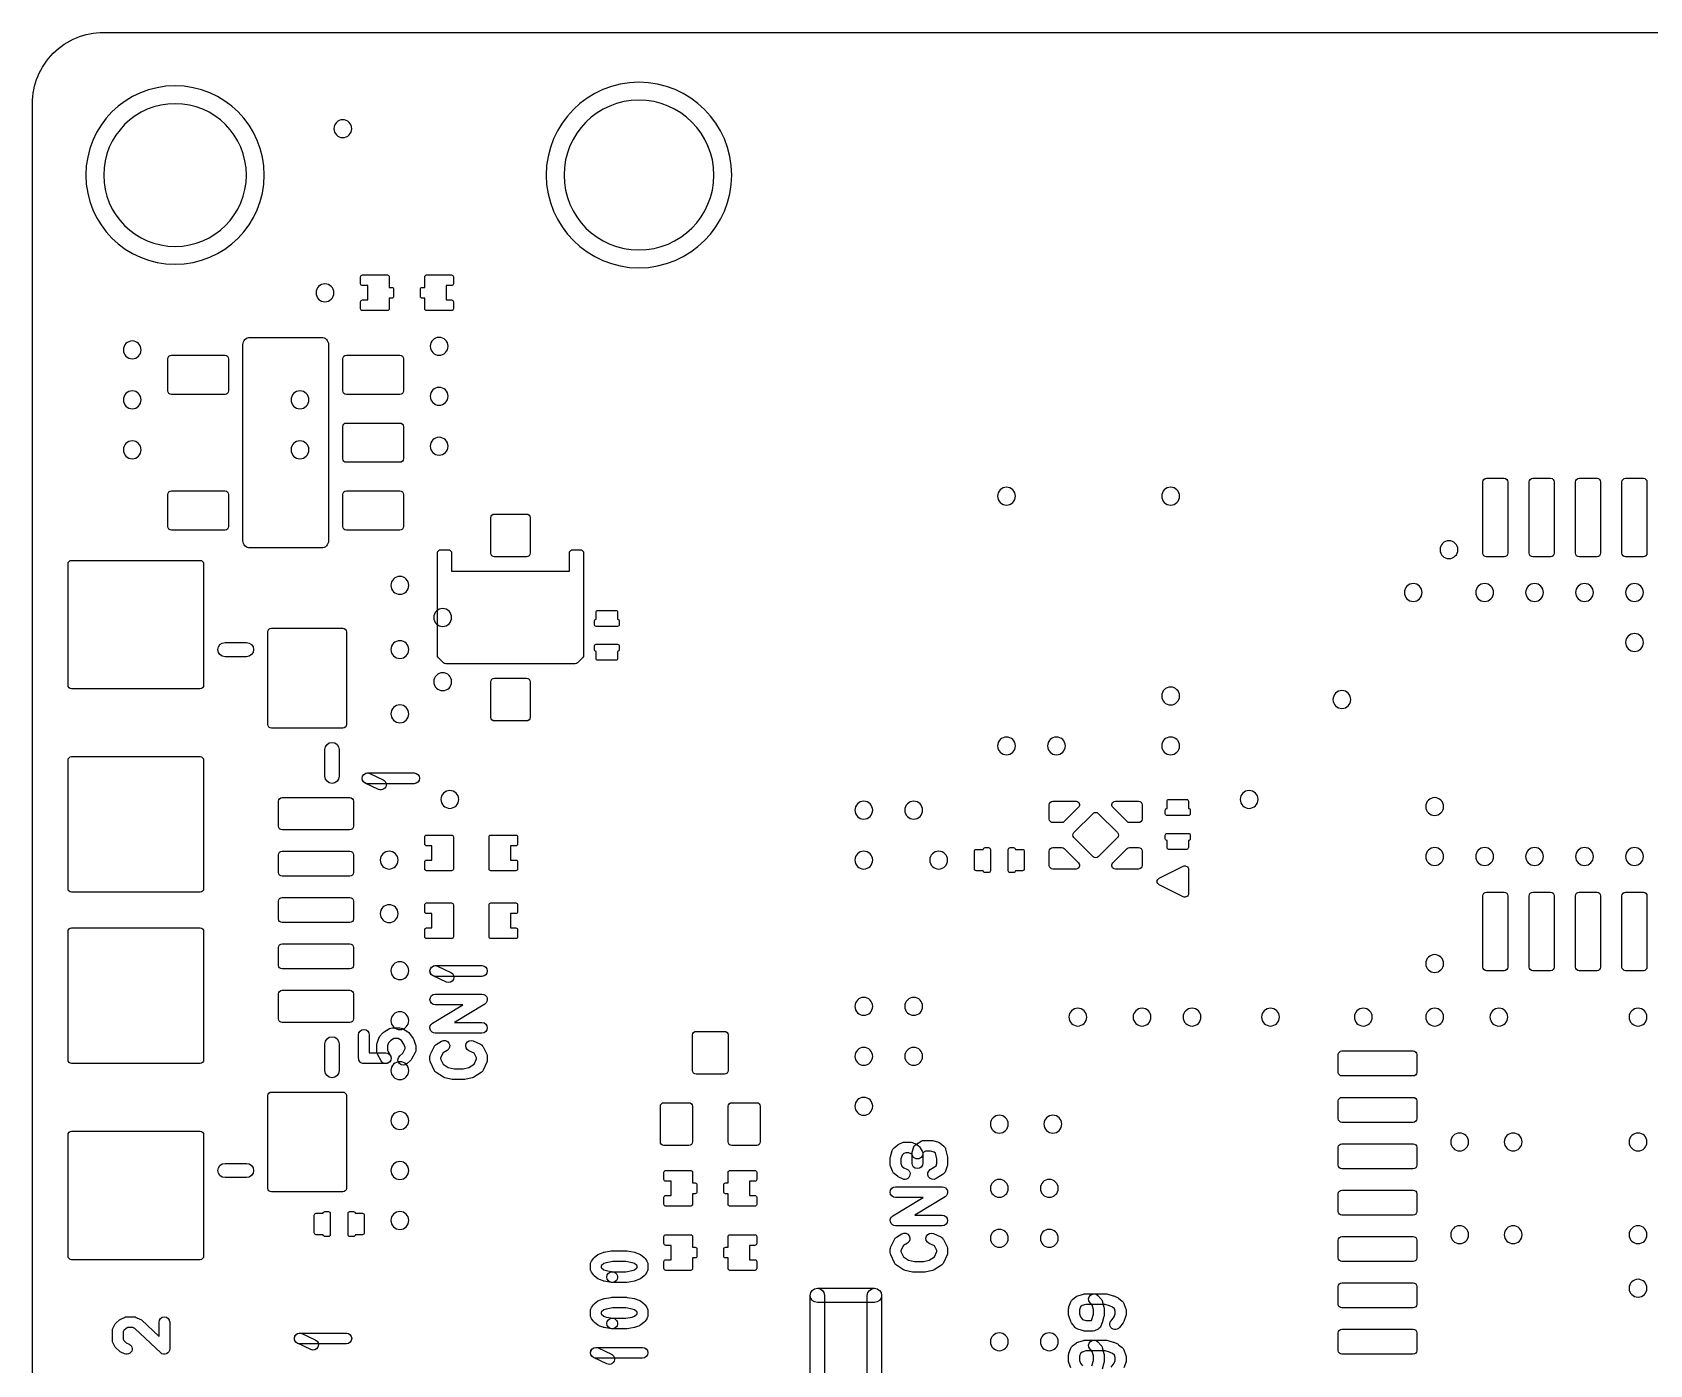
# Model space of a CAD drawing. Extents: x 0 to 45, y 0 to 50.
# Drawn here: x 0 to 22.66, y 31.33 to 50 of the extents above; entities that cross this region are included whole.
import ezdxf

# ---------------------------------------------------------------- set-up
doc = ezdxf.new("R2010")
doc.units = 0
for name, color, linetype in [('HOLE_1_6', 7, 'CONTINUOUS'), ('NC_Resist-A', 221, 'CONTINUOUS'), ('NC_Symbol-A', 140, 'CONTINUOUS'), ('OUTLINE', 7, 'CONTINUOUS')]:
    doc.layers.add(name, color=color, linetype=linetype)

msp = doc.modelspace()

# ---------------------------------------------------------------- linework, layer by layer
at = {"layer": 'HOLE_1_6'}
for points in [[(3, 48, 1), (1, 48, 1), (3, 48)], [(9.55, 48, 1), (7.45, 48, 1), (9.55, 48)], [(4.475, 48.65, 1), (4.225, 48.65, 1), (4.475, 48.65)], [(4.225, 46.35, 1), (3.975, 46.35, 1), (4.225, 46.35)], [(1.525, 45.55, 1), (1.275, 45.55, 1), (1.525, 45.55)], [(5.825, 45.6, 1), (5.575, 45.6, 1), (5.825, 45.6)], [(1.525, 44.85, 1), (1.275, 44.85, 1), (1.525, 44.85)], [(3.875, 44.85, 1), (3.625, 44.85, 1), (3.875, 44.85)], [(5.825, 44.9, 1), (5.575, 44.9, 1), (5.825, 44.9)], [(1.525, 44.15, 1), (1.275, 44.15, 1), (1.525, 44.15)], [(3.875, 44.15, 1), (3.625, 44.15, 1), (3.875, 44.15)], [(5.825, 44.2, 1), (5.575, 44.2, 1), (5.825, 44.2)], [(13.775, 43.5, 1), (13.525, 43.5, 1), (13.775, 43.5)], [(16.075, 43.5, 1), (15.825, 43.5, 1), (16.075, 43.5)], [(19.975, 42.75, 1), (19.725, 42.75, 1), (19.975, 42.75)], [(5.275, 42.25, 1), (5.025, 42.25, 1), (5.275, 42.25)], [(19.475, 42.15, 1), (19.225, 42.15, 1), (19.475, 42.15)], [(20.475, 42.15, 1), (20.225, 42.15, 1), (20.475, 42.15)], [(21.175, 42.15, 1), (20.925, 42.15, 1), (21.175, 42.15)], [(21.875, 42.15, 1), (21.625, 42.15, 1), (21.875, 42.15)], [(22.575, 42.15, 1), (22.325, 42.15, 1), (22.575, 42.15)], [(5.875, 41.8, 1), (5.625, 41.8, 1), (5.875, 41.8)], [(5.275, 41.35, 1), (5.025, 41.35, 1), (5.275, 41.35)], [(22.575, 41.45, 1), (22.325, 41.45, 1), (22.575, 41.45)], [(5.875, 40.9, 1), (5.625, 40.9, 1), (5.875, 40.9)], [(16.075, 40.7, 1), (15.825, 40.7, 1), (16.075, 40.7)], [(5.275, 40.45, 1), (5.025, 40.45, 1), (5.275, 40.45)], [(18.475, 40.65, 1), (18.225, 40.65, 1), (18.475, 40.65)], [(13.775, 40, 1), (13.525, 40, 1), (13.775, 40)], [(14.475, 40, 1), (14.225, 40, 1), (14.475, 40)], [(16.075, 40, 1), (15.825, 40, 1), (16.075, 40)], [(5.975, 39.25, 1), (5.725, 39.25, 1), (5.975, 39.25)], [(11.775, 39.1, 1), (11.525, 39.1, 1), (11.775, 39.1)], [(12.475, 39.1, 1), (12.225, 39.1, 1), (12.475, 39.1)], [(17.175, 39.25, 1), (16.925, 39.25, 1), (17.175, 39.25)], [(19.775, 39.15, 1), (19.525, 39.15, 1), (19.775, 39.15)], [(19.775, 38.45, 1), (19.525, 38.45, 1), (19.775, 38.45)], [(20.475, 38.45, 1), (20.225, 38.45, 1), (20.475, 38.45)], [(21.175, 38.45, 1), (20.925, 38.45, 1), (21.175, 38.45)], [(21.875, 38.45, 1), (21.625, 38.45, 1), (21.875, 38.45)], [(22.575, 38.45, 1), (22.325, 38.45, 1), (22.575, 38.45)], [(5.125, 38.4, 1), (4.875, 38.4, 1), (5.125, 38.4)], [(11.775, 38.4, 1), (11.525, 38.4, 1), (11.775, 38.4)], [(12.825, 38.4, 1), (12.575, 38.4, 1), (12.825, 38.4)], [(5.125, 37.65, 1), (4.875, 37.65, 1), (5.125, 37.65)], [(5.275, 36.85, 1), (5.025, 36.85, 1), (5.275, 36.85)], [(19.775, 36.95, 1), (19.525, 36.95, 1), (19.775, 36.95)], [(5.275, 36.15, 1), (5.025, 36.15, 1), (5.275, 36.15)], [(11.775, 36.35, 1), (11.525, 36.35, 1), (11.775, 36.35)], [(12.475, 36.35, 1), (12.225, 36.35, 1), (12.475, 36.35)], [(14.775, 36.2, 1), (14.525, 36.2, 1), (14.775, 36.2)], [(15.675, 36.2, 1), (15.425, 36.2, 1), (15.675, 36.2)], [(16.375, 36.2, 1), (16.125, 36.2, 1), (16.375, 36.2)], [(17.475, 36.2, 1), (17.225, 36.2, 1), (17.475, 36.2)], [(18.775, 36.2, 1), (18.525, 36.2, 1), (18.775, 36.2)], [(19.775, 36.2, 1), (19.525, 36.2, 1), (19.775, 36.2)], [(20.675, 36.2, 1), (20.425, 36.2, 1), (20.675, 36.2)], [(22.625, 36.2, 1), (22.375, 36.2, 1), (22.625, 36.2)], [(11.775, 35.65, 1), (11.525, 35.65, 1), (11.775, 35.65)], [(12.475, 35.65, 1), (12.225, 35.65, 1), (12.475, 35.65)], [(5.275, 35.45, 1), (5.025, 35.45, 1), (5.275, 35.45)], [(11.775, 34.95, 1), (11.525, 34.95, 1), (11.775, 34.95)], [(5.275, 34.75, 1), (5.025, 34.75, 1), (5.275, 34.75)], [(13.675, 34.7, 1), (13.425, 34.7, 1), (13.675, 34.7)], [(14.425, 34.7, 1), (14.175, 34.7, 1), (14.425, 34.7)], [(20.125, 34.45, 1), (19.875, 34.45, 1), (20.125, 34.45)], [(20.875, 34.45, 1), (20.625, 34.45, 1), (20.875, 34.45)], [(22.625, 34.45, 1), (22.375, 34.45, 1), (22.625, 34.45)], [(5.275, 34.05, 1), (5.025, 34.05, 1), (5.275, 34.05)], [(13.675, 33.8, 1), (13.425, 33.8, 1), (13.675, 33.8)], [(14.375, 33.8, 1), (14.125, 33.8, 1), (14.375, 33.8)], [(5.275, 33.35, 1), (5.025, 33.35, 1), (5.275, 33.35)], [(13.675, 33.1, 1), (13.425, 33.1, 1), (13.675, 33.1)], [(14.375, 33.1, 1), (14.125, 33.1, 1), (14.375, 33.1)], [(20.125, 33.15, 1), (19.875, 33.15, 1), (20.125, 33.15)], [(20.875, 33.15, 1), (20.625, 33.15, 1), (20.875, 33.15)], [(22.625, 33.15, 1), (22.375, 33.15, 1), (22.625, 33.15)], [(22.625, 32.4, 1), (22.375, 32.4, 1), (22.625, 32.4)], [(13.675, 31.65, 1), (13.425, 31.65, 1), (13.675, 31.65)], [(14.375, 31.65, 1), (14.125, 31.65, 1), (14.375, 31.65)]]:
    msp.add_lwpolyline(points, format="xyb", close=True, dxfattribs=at)
at = {"layer": 'NC_Resist-A'}
for points in [[(2, 46.75, 1), (2, 49.25, 1), (2, 46.75)], [(8.5, 46.7, 1), (8.5, 49.3, 1), (8.5, 46.7)], [(4.6, 46.225, -0.414214), (4.625, 46.25), (4.7, 46.25), (4.7, 46.45), (4.625, 46.45, -0.414214), (4.6, 46.475), (4.6, 46.575, -0.414214), (4.625, 46.6), (4.975, 46.6, -0.414214), (5, 46.575), (5, 46.425), (5.0375, 46.425, -0.414214), (5.0625, 46.4), (5.0625, 46.3, -0.414214), (5.0375, 46.275), (5, 46.275), (5, 46.125, -0.414214), (4.975, 46.1), (4.625, 46.1, -0.414214), (4.6, 46.125)], [(5.9, 46.475, -0.414214), (5.875, 46.45), (5.8, 46.45), (5.8, 46.25), (5.875, 46.25, -0.414214), (5.9, 46.225), (5.9, 46.125, -0.414214), (5.875, 46.1), (5.525, 46.1, -0.414214), (5.5, 46.125), (5.5, 46.275), (5.4625, 46.275, -0.414214), (5.4375, 46.3), (5.4375, 46.4, -0.414214), (5.4625, 46.425), (5.5, 46.425), (5.5, 46.575, -0.414214), (5.525, 46.6), (5.875, 46.6, -0.414214), (5.9, 46.575)], [(1.95, 44.925, -0.414214), (1.9, 44.975), (1.9, 45.425, -0.414214), (1.95, 45.475), (2.7, 45.475, -0.414214), (2.75, 45.425), (2.75, 44.975, -0.414214), (2.7, 44.925)], [(4.4, 44.925, -0.414214), (4.35, 44.975), (4.35, 45.425, -0.414214), (4.4, 45.475), (5.15, 45.475, -0.414214), (5.2, 45.425), (5.2, 44.975, -0.414214), (5.15, 44.925)], [(4.4, 43.975, -0.414214), (4.35, 44.025), (4.35, 44.475, -0.414214), (4.4, 44.525), (5.15, 44.525, -0.414214), (5.2, 44.475), (5.2, 44.025, -0.414214), (5.15, 43.975)], [(20.675, 42.7, -0.414214), (20.625, 42.65), (20.375, 42.65, -0.414214), (20.325, 42.7), (20.325, 43.7, -0.414214), (20.375, 43.75), (20.625, 43.75, -0.414214), (20.675, 43.7)], [(21.325, 42.7, -0.414214), (21.275, 42.65), (21.025, 42.65, -0.414214), (20.975, 42.7), (20.975, 43.7, -0.414214), (21.025, 43.75), (21.275, 43.75, -0.414214), (21.325, 43.7)], [(21.975, 42.7, -0.414214), (21.925, 42.65), (21.675, 42.65, -0.414214), (21.625, 42.7), (21.625, 43.7, -0.414214), (21.675, 43.75), (21.925, 43.75, -0.414214), (21.975, 43.7)], [(22.625, 42.7, -0.414214), (22.575, 42.65), (22.325, 42.65, -0.414214), (22.275, 42.7), (22.275, 43.7, -0.414214), (22.325, 43.75), (22.575, 43.75, -0.414214), (22.625, 43.7)], [(1.95, 43.025, -0.414214), (1.9, 43.075), (1.9, 43.525, -0.414214), (1.95, 43.575), (2.7, 43.575, -0.414214), (2.75, 43.525), (2.75, 43.075, -0.414214), (2.7, 43.025)], [(4.4, 43.025, -0.414214), (4.35, 43.075), (4.35, 43.525, -0.414214), (4.4, 43.575), (5.15, 43.575, -0.414214), (5.2, 43.525), (5.2, 43.075, -0.414214), (5.15, 43.025)], [(6.975, 42.7, -0.414214), (6.925, 42.65), (6.475, 42.65, -0.414214), (6.425, 42.7), (6.425, 43.2, -0.414214), (6.475, 43.25), (6.925, 43.25, -0.414214), (6.975, 43.2)], [(2.35, 42.6, -0.414214), (2.4, 42.55), (2.4, 40.85, -0.414214), (2.35, 40.8), (0.55, 40.8, -0.414214), (0.5, 40.85), (0.5, 42.55, -0.414214), (0.55, 42.6)], [(7.9, 41.675, -0.414214), (7.875, 41.7), (7.875, 41.75, -0.414214), (7.9, 41.775), (7.9, 41.775), (7.9, 41.875, -0.414214), (7.925, 41.9), (8.175, 41.9, -0.414214), (8.2, 41.875), (8.2, 41.775), (8.2, 41.775, -0.414214), (8.225, 41.75), (8.225, 41.7, -0.414214), (8.2, 41.675)], [(4.4, 40.3, -0.414214), (4.35, 40.25), (3.35, 40.25, -0.414214), (3.3, 40.3), (3.3, 41.6, -0.414214), (3.35, 41.65), (4.35, 41.65, -0.414214), (4.4, 41.6)], [(8.2, 41.425, -0.414214), (8.225, 41.4), (8.225, 41.35, -0.414214), (8.2, 41.325), (8.2, 41.325), (8.2, 41.225, -0.414214), (8.175, 41.2), (7.925, 41.2, -0.414214), (7.9, 41.225), (7.9, 41.325), (7.9, 41.325, -0.414214), (7.875, 41.35), (7.875, 41.4, -0.414214), (7.9, 41.425)], [(6.975, 40.4, -0.414214), (6.925, 40.35), (6.475, 40.35, -0.414214), (6.425, 40.4), (6.425, 40.9, -0.414214), (6.475, 40.95), (6.925, 40.95, -0.414214), (6.975, 40.9)], [(2.35, 39.85, -0.414214), (2.4, 39.8), (2.4, 38, -0.414214), (2.35, 37.95), (0.55, 37.95, -0.414214), (0.5, 38), (0.5, 39.8, -0.414214), (0.55, 39.85)], [(4.45, 39.275, -0.414214), (4.5, 39.225), (4.5, 38.875, -0.414214), (4.45, 38.825), (3.5, 38.825, -0.414214), (3.45, 38.875), (3.45, 39.225, -0.414214), (3.5, 39.275)], [(14.25, 39.175, -0.414214), (14.3, 39.225), (14.62429, 39.225, -0.668221), (14.65964, 39.13964), (14.45964, 38.93964, -0.198875), (14.42429, 38.925), (14.3, 38.925, -0.414214), (14.25, 38.975)], [(15.55, 38.975, -0.414214), (15.5, 38.925), (15.37571, 38.925, -0.198875), (15.34036, 38.93964), (15.14036, 39.13964, -0.668221), (15.17571, 39.225), (15.5, 39.225, -0.414214), (15.55, 39.175)], [(15.9, 39.025, -0.414214), (15.875, 39.05), (15.875, 39.1, -0.414214), (15.9, 39.125), (15.9, 39.125), (15.9, 39.225, -0.414214), (15.925, 39.25), (16.175, 39.25, -0.414214), (16.2, 39.225), (16.2, 39.125), (16.2, 39.125, -0.414214), (16.225, 39.1), (16.225, 39.05, -0.414214), (16.2, 39.025)], [(14.93536, 38.44595, -0.414291), (14.86464, 38.44595), (14.59595, 38.71464, -0.414291), (14.59595, 38.78536), (14.86464, 39.05405, -0.414291), (14.93536, 39.05405), (15.20405, 38.78536, -0.414291), (15.20405, 38.71464)], [(16.2, 38.775, -0.414214), (16.225, 38.75), (16.225, 38.7, -0.414214), (16.2, 38.675), (16.2, 38.675), (16.2, 38.575, -0.414214), (16.175, 38.55), (15.925, 38.55, -0.414214), (15.9, 38.575), (15.9, 38.675), (15.9, 38.675, -0.414214), (15.875, 38.7), (15.875, 38.75, -0.414214), (15.9, 38.775)], [(5.5, 38.375, -0.414214), (5.525, 38.4), (5.6, 38.4), (5.6, 38.6), (5.525, 38.6, -0.414214), (5.5, 38.625), (5.5, 38.725, -0.414214), (5.525, 38.75), (5.875, 38.75, -0.414214), (5.9, 38.725), (5.9, 38.275, -0.414214), (5.875, 38.25), (5.525, 38.25, -0.414214), (5.5, 38.275)], [(6.8, 38.625, -0.414214), (6.775, 38.6), (6.7, 38.6), (6.7, 38.4), (6.775, 38.4, -0.414214), (6.8, 38.375), (6.8, 38.275, -0.414214), (6.775, 38.25), (6.425, 38.25, -0.414214), (6.4, 38.275), (6.4, 38.725, -0.414214), (6.425, 38.75), (6.775, 38.75, -0.414214), (6.8, 38.725)], [(13.425, 38.25, -0.414214), (13.4, 38.225), (13.35, 38.225, -0.414214), (13.325, 38.25), (13.325, 38.25), (13.225, 38.25, -0.414214), (13.2, 38.275), (13.2, 38.525, -0.414214), (13.225, 38.55), (13.325, 38.55), (13.325, 38.55, -0.414214), (13.35, 38.575), (13.4, 38.575, -0.414214), (13.425, 38.55)], [(13.675, 38.55, -0.414214), (13.7, 38.575), (13.75, 38.575, -0.414214), (13.775, 38.55), (13.775, 38.55), (13.875, 38.55, -0.414214), (13.9, 38.525), (13.9, 38.275, -0.414214), (13.875, 38.25), (13.775, 38.25), (13.775, 38.25, -0.414214), (13.75, 38.225), (13.7, 38.225, -0.414214), (13.675, 38.25)], [(14.25, 38.525, -0.414214), (14.3, 38.575), (14.42429, 38.575, -0.198875), (14.45964, 38.56036), (14.65964, 38.36036, -0.668221), (14.62429, 38.275), (14.3, 38.275, -0.414214), (14.25, 38.325)], [(15.55, 38.325, -0.414214), (15.5, 38.275), (15.17571, 38.275, -0.668221), (15.14036, 38.36036), (15.34036, 38.56036, -0.198875), (15.37571, 38.575), (15.5, 38.575, -0.414214), (15.55, 38.525)], [(4.45, 38.525, -0.414214), (4.5, 38.475), (4.5, 38.225, -0.414214), (4.45, 38.175), (3.5, 38.175, -0.414214), (3.45, 38.225), (3.45, 38.475, -0.414214), (3.5, 38.525)], [(4.45, 37.875, -0.414214), (4.5, 37.825), (4.5, 37.575, -0.414214), (4.45, 37.525), (3.5, 37.525, -0.414214), (3.45, 37.575), (3.45, 37.825, -0.414214), (3.5, 37.875)], [(20.675, 36.9, -0.414214), (20.625, 36.85), (20.375, 36.85, -0.414214), (20.325, 36.9), (20.325, 37.9, -0.414214), (20.375, 37.95), (20.625, 37.95, -0.414214), (20.675, 37.9)], [(21.325, 36.9, -0.414214), (21.275, 36.85), (21.025, 36.85, -0.414214), (20.975, 36.9), (20.975, 37.9, -0.414214), (21.025, 37.95), (21.275, 37.95, -0.414214), (21.325, 37.9)], [(21.975, 36.9, -0.414214), (21.925, 36.85), (21.675, 36.85, -0.414214), (21.625, 36.9), (21.625, 37.9, -0.414214), (21.675, 37.95), (21.925, 37.95, -0.414214), (21.975, 37.9)], [(22.625, 36.9, -0.414214), (22.575, 36.85), (22.325, 36.85, -0.414214), (22.275, 36.9), (22.275, 37.9, -0.414214), (22.325, 37.95), (22.575, 37.95, -0.414214), (22.625, 37.9)], [(5.5, 37.425, -0.414214), (5.525, 37.45), (5.6, 37.45), (5.6, 37.65), (5.525, 37.65, -0.414214), (5.5, 37.675), (5.5, 37.775, -0.414214), (5.525, 37.8), (5.875, 37.8, -0.414214), (5.9, 37.775), (5.9, 37.325, -0.414214), (5.875, 37.3), (5.525, 37.3, -0.414214), (5.5, 37.325)], [(6.8, 37.675, -0.414214), (6.775, 37.65), (6.7, 37.65), (6.7, 37.45), (6.775, 37.45, -0.414214), (6.8, 37.425), (6.8, 37.325, -0.414214), (6.775, 37.3), (6.425, 37.3, -0.414214), (6.4, 37.325), (6.4, 37.775, -0.414214), (6.425, 37.8), (6.775, 37.8, -0.414214), (6.8, 37.775)], [(2.35, 37.45, -0.414214), (2.4, 37.4), (2.4, 35.6, -0.414214), (2.35, 35.55), (0.55, 35.55, -0.414214), (0.5, 35.6), (0.5, 37.4, -0.414214), (0.55, 37.45)], [(4.45, 37.225, -0.414214), (4.5, 37.175), (4.5, 36.925, -0.414214), (4.45, 36.875), (3.5, 36.875, -0.414214), (3.45, 36.925), (3.45, 37.175, -0.414214), (3.5, 37.225)], [(4.45, 36.575, -0.414214), (4.5, 36.525), (4.5, 36.175, -0.414214), (4.45, 36.125), (3.5, 36.125, -0.414214), (3.45, 36.175), (3.45, 36.525, -0.414214), (3.5, 36.575)], [(9.25, 35.95, -0.414214), (9.3, 36), (9.7, 36, -0.414214), (9.75, 35.95), (9.75, 35.45, -0.414214), (9.7, 35.4), (9.3, 35.4, -0.414214), (9.25, 35.45)], [(18.35, 35.375, -0.414214), (18.3, 35.425), (18.3, 35.675, -0.414214), (18.35, 35.725), (19.35, 35.725, -0.414214), (19.4, 35.675), (19.4, 35.425, -0.414214), (19.35, 35.375)], [(3.3, 35.1, -0.414214), (3.35, 35.15), (4.35, 35.15, -0.414214), (4.4, 35.1), (4.4, 33.8, -0.414214), (4.35, 33.75), (3.35, 33.75, -0.414214), (3.3, 33.8)], [(9.25, 34.45, -0.414214), (9.2, 34.4), (8.85, 34.4, -0.414214), (8.8, 34.45), (8.8, 34.95, -0.414214), (8.85, 35), (9.2, 35, -0.414214), (9.25, 34.95)], [(9.75, 34.95, -0.414214), (9.8, 35), (10.15, 35, -0.414214), (10.2, 34.95), (10.2, 34.45, -0.414214), (10.15, 34.4), (9.8, 34.4, -0.414214), (9.75, 34.45)], [(18.35, 34.725, -0.414214), (18.3, 34.775), (18.3, 35.025, -0.414214), (18.35, 35.075), (19.35, 35.075, -0.414214), (19.4, 35.025), (19.4, 34.775, -0.414214), (19.35, 34.725)], [(2.35, 34.6, -0.414214), (2.4, 34.55), (2.4, 32.85, -0.414214), (2.35, 32.8), (0.55, 32.8, -0.414214), (0.5, 32.85), (0.5, 34.55, -0.414214), (0.55, 34.6)], [(18.35, 34.075, -0.414214), (18.3, 34.125), (18.3, 34.375, -0.414214), (18.35, 34.425), (19.35, 34.425, -0.414214), (19.4, 34.375), (19.4, 34.125, -0.414214), (19.35, 34.075)], [(8.85, 33.675, -0.414214), (8.875, 33.7), (8.95, 33.7), (8.95, 33.9), (8.875, 33.9, -0.414214), (8.85, 33.925), (8.85, 34.025, -0.414214), (8.875, 34.05), (9.225, 34.05, -0.414214), (9.25, 34.025), (9.25, 33.875), (9.2875, 33.875, -0.414214), (9.3125, 33.85), (9.3125, 33.75, -0.414214), (9.2875, 33.725), (9.25, 33.725), (9.25, 33.575, -0.414214), (9.225, 33.55), (8.875, 33.55, -0.414214), (8.85, 33.575)], [(10.15, 33.925, -0.414214), (10.125, 33.9), (10.05, 33.9), (10.05, 33.7), (10.125, 33.7, -0.414214), (10.15, 33.675), (10.15, 33.575, -0.414214), (10.125, 33.55), (9.775, 33.55, -0.414214), (9.75, 33.575), (9.75, 33.725), (9.7125, 33.725, -0.414214), (9.6875, 33.75), (9.6875, 33.85, -0.414214), (9.7125, 33.875), (9.75, 33.875), (9.75, 34.025, -0.414214), (9.775, 34.05), (10.125, 34.05, -0.414214), (10.15, 34.025)], [(18.35, 33.425, -0.414214), (18.3, 33.475), (18.3, 33.725, -0.414214), (18.35, 33.775), (19.35, 33.775, -0.414214), (19.4, 33.725), (19.4, 33.475, -0.414214), (19.35, 33.425)], [(4.175, 33.15, -0.414214), (4.15, 33.125), (4.1, 33.125, -0.414214), (4.075, 33.15), (4.075, 33.15), (3.975, 33.15, -0.414214), (3.95, 33.175), (3.95, 33.425, -0.414214), (3.975, 33.45), (4.075, 33.45), (4.075, 33.45, -0.414214), (4.1, 33.475), (4.15, 33.475, -0.414214), (4.175, 33.45)], [(4.425, 33.45, -0.414214), (4.45, 33.475), (4.5, 33.475, -0.414214), (4.525, 33.45), (4.525, 33.45), (4.625, 33.45, -0.414214), (4.65, 33.425), (4.65, 33.175, -0.414214), (4.625, 33.15), (4.525, 33.15), (4.525, 33.15, -0.414214), (4.5, 33.125), (4.45, 33.125, -0.414214), (4.425, 33.15)], [(8.85, 32.775, -0.414214), (8.875, 32.8), (8.95, 32.8), (8.95, 33), (8.875, 33, -0.414214), (8.85, 33.025), (8.85, 33.125, -0.414214), (8.875, 33.15), (9.225, 33.15, -0.414214), (9.25, 33.125), (9.25, 32.975), (9.2875, 32.975, -0.414214), (9.3125, 32.95), (9.3125, 32.85, -0.414214), (9.2875, 32.825), (9.25, 32.825), (9.25, 32.675, -0.414214), (9.225, 32.65), (8.875, 32.65, -0.414214), (8.85, 32.675)], [(10.15, 33.025, -0.414214), (10.125, 33), (10.05, 33), (10.05, 32.8), (10.125, 32.8, -0.414214), (10.15, 32.775), (10.15, 32.675, -0.414214), (10.125, 32.65), (9.775, 32.65, -0.414214), (9.75, 32.675), (9.75, 32.825), (9.7125, 32.825, -0.414214), (9.6875, 32.85), (9.6875, 32.95, -0.414214), (9.7125, 32.975), (9.75, 32.975), (9.75, 33.125, -0.414214), (9.775, 33.15), (10.125, 33.15, -0.414214), (10.15, 33.125)], [(18.35, 32.775, -0.414214), (18.3, 32.825), (18.3, 33.075, -0.414214), (18.35, 33.125), (19.35, 33.125, -0.414214), (19.4, 33.075), (19.4, 32.825, -0.414214), (19.35, 32.775)], [(18.35, 32.125, -0.414214), (18.3, 32.175), (18.3, 32.425, -0.414214), (18.35, 32.475), (19.35, 32.475, -0.414214), (19.4, 32.425), (19.4, 32.175, -0.414214), (19.35, 32.125)], [(18.35, 31.475, -0.414214), (18.3, 31.525), (18.3, 31.775, -0.414214), (18.35, 31.825), (19.35, 31.825, -0.414214), (19.4, 31.775), (19.4, 31.525, -0.414214), (19.35, 31.475)]]:
    msp.add_lwpolyline(points, format="xyb", close=True, dxfattribs=at)
at = {"layer": 'NC_Symbol-A'}
for points in [[(2.95, 45.625, -0.414214), (3.05, 45.725), (4.05, 45.725, -0.414214), (4.15, 45.625), (4.15, 42.875, -0.414214), (4.05, 42.775), (3.05, 42.775, -0.414214), (2.95, 42.875)], [(7.725, 41.27071, -0.198875), (7.71036, 41.23536), (7.63964, 41.16464, -0.198875), (7.60429, 41.15), (5.79571, 41.15, -0.198875), (5.76036, 41.16464), (5.68964, 41.23536, -0.198875), (5.675, 41.27071), (5.675, 42.7, -0.414214), (5.725, 42.75), (5.825, 42.75, -0.414214), (5.875, 42.7), (5.875, 42.45), (7.525, 42.45), (7.525, 42.7, -0.414214), (7.575, 42.75), (7.675, 42.75, -0.414214), (7.725, 42.7)], [(2.7, 41.25, -1), (2.7, 41.45), (3, 41.45, -1), (3, 41.25)], [(4.1, 39.95, -1), (4.3, 39.95), (4.3, 39.575, -1), (4.1, 39.575)], [(4.91488, 39.52634, -1), (4.85116, 39.39054), (4.66437, 39.4782, -1), (4.72809, 39.614)], [(4.69623, 39.4711, -1), (4.69623, 39.6211), (5.35, 39.6211, -1), (5.35, 39.4711)], [(15.78944, 38.05528, -0.617992), (15.78944, 38.14472), (16.12764, 38.31382, -0.55752), (16.2, 38.2691), (16.2, 37.9309, -0.55752), (16.12764, 37.88618)], [(5.86488, 36.82634, -1), (5.80116, 36.69054), (5.61437, 36.7782, -1), (5.67809, 36.914)], [(5.64623, 36.7711, -1), (5.64623, 36.9211), (6.3, 36.9211, -1), (6.3, 36.7711)], [(6.3, 36.125, -1), (6.3, 35.975), (5.64623, 35.975, -0.758438), (5.60727, 36.11409), (6.03223, 36.3724), (5.64623, 36.3724, -1), (5.64623, 36.5224), (6.3, 36.5224, -0.758438), (6.33896, 36.38331), (5.914, 36.125)], [(5.01775, 35.65927, -1), (4.88603, 35.58749), (4.83508, 35.68099, -0.125393), (4.82594, 35.71688), (4.82594, 35.81039, -0.087342), (4.83045, 35.836), (4.85593, 35.90613, -0.097489), (4.87089, 35.93094), (4.91334, 35.97769, -0.07122), (4.92972, 35.99124), (5.00613, 36.038, -0.138169), (5.04528, 36.04903), (5.14717, 36.04903, -0.138169), (5.18632, 36.038), (5.26273, 35.99124, -0.098655), (5.28426, 35.97135), (5.33521, 35.90122, -0.070084), (5.34502, 35.88274), (5.37049, 35.81261, -0.087308), (5.375, 35.78701), (5.375, 35.74026, -0.125359), (5.36586, 35.70438), (5.31492, 35.61087, -0.082555), (5.29977, 35.59149), (5.24882, 35.54474, -1), (5.1474, 35.65526), (5.18916, 35.69358), (5.225, 35.75936), (5.225, 35.77381), (5.20764, 35.82161), (5.17169, 35.8711), (5.12604, 35.89903), (5.06641, 35.89903), (5.01718, 35.8689), (4.99187, 35.84103), (4.97594, 35.79719), (4.97594, 35.73599)], [(4.3, 35.45, -1), (4.1, 35.45), (4.1, 35.825, -1), (4.3, 35.825)], [(4.57123, 35.95065, -1), (4.72123, 35.95065), (4.72123, 35.69838), (4.95189, 35.69838, -1), (4.95189, 35.54838), (4.64623, 35.54838, -0.414214), (4.57123, 35.62338)], [(5.73444, 35.86138, -1), (5.81272, 35.73342), (5.75508, 35.69816), (5.72123, 35.62825), (5.72123, 35.61508), (5.75604, 35.5392), (5.82828, 35.49362), (5.90944, 35.475), (6.03679, 35.475), (6.11795, 35.49362), (6.19019, 35.5392), (6.225, 35.61508), (6.225, 35.62825), (6.1933, 35.69372), (6.11589, 35.72923, -1), (6.17845, 35.86557), (6.28034, 35.81882, -0.174132), (6.31656, 35.78334), (6.3675, 35.67814, -0.113231), (6.375, 35.64545), (6.375, 35.5987, -0.107934), (6.36817, 35.56743), (6.31723, 35.45639, -0.145481), (6.28908, 35.42423), (6.18719, 35.35995, -0.084536), (6.16394, 35.35028), (6.06205, 35.3269, -0.056437), (6.04528, 35.325), (5.90094, 35.325, -0.05647), (5.88416, 35.3269), (5.78228, 35.35028, -0.084504), (5.75904, 35.35995), (5.65715, 35.42423, -0.145481), (5.629, 35.45639), (5.57806, 35.56743, -0.107934), (5.57123, 35.5987), (5.57123, 35.64545, -0.113231), (5.57873, 35.67814), (5.62967, 35.78334, -0.143672), (5.65803, 35.81463)], [(12.25487, 34.06816, -1), (12.19229, 33.93184), (12.14135, 33.95522, -0.061629), (12.12568, 33.9649), (12.07474, 34.00581, -0.137315), (12.05121, 34.03869), (12.02574, 34.10882, -0.087308), (12.02123, 34.13442), (12.02123, 34.22208, -0.070824), (12.02421, 34.24301), (12.04968, 34.33067, -0.154052), (12.07474, 34.36822), (12.12568, 34.40913, -0.061629), (12.14135, 34.41881), (12.19229, 34.44219, -0.108008), (12.22358, 34.44903), (12.3, 34.44903, -0.108008), (12.33129, 34.44219), (12.38223, 34.41881, -0.043087), (12.39345, 34.41244), (12.41893, 34.39491, -0.117879), (12.44228, 34.369), (12.46775, 34.32224, -0.125359), (12.47689, 34.28636), (12.47689, 34.15195, -1), (12.32689, 34.15195), (12.32689, 34.26726), (12.31914, 34.2815), (12.31377, 34.28519), (12.28361, 34.29903), (12.23997, 34.29903), (12.21236, 34.28636), (12.18712, 34.26608), (12.17123, 34.2114), (12.17123, 34.14762), (12.18503, 34.10962), (12.21236, 34.08767)], [(12.4744, 34.26721, -1), (12.32938, 34.30551), (12.34636, 34.3698, -0.193245), (12.37973, 34.41463), (12.45614, 34.46138, -0.138125), (12.49528, 34.4724), (12.59717, 34.4724, -0.074355), (12.61911, 34.46912), (12.69552, 34.44575, -0.095213), (12.72054, 34.43251), (12.77149, 34.3916, -0.168753), (12.79763, 34.34989), (12.8231, 34.23885, -0.056437), (12.825, 34.22208), (12.825, 34.13442, -0.087308), (12.82049, 34.10882), (12.79502, 34.03869, -0.1664), (12.76455, 34.00086), (12.66266, 33.93657, -1), (12.58262, 34.06343), (12.6628, 34.11402), (12.675, 34.14762), (12.675, 34.21359), (12.65725, 34.29095), (12.63786, 34.30653), (12.58596, 34.3224), (12.5164, 34.3224), (12.4837, 34.30239)], [(3, 34.15, -1), (3, 33.95), (2.7, 33.95, -1), (2.7, 34.15)], [(12.75, 33.425, -1), (12.75, 33.275), (12.09623, 33.275, -0.758438), (12.05727, 33.41409), (12.48223, 33.6724), (12.09623, 33.6724, -1), (12.09623, 33.8224), (12.75, 33.8224, -0.758438), (12.78896, 33.68331), (12.364, 33.425)], [(12.18444, 33.16138, -1), (12.26272, 33.03342), (12.20508, 32.99816), (12.17123, 32.92825), (12.17123, 32.91508), (12.20604, 32.8392), (12.27828, 32.79362), (12.35944, 32.775), (12.48679, 32.775), (12.56795, 32.79362), (12.64019, 32.8392), (12.675, 32.91508), (12.675, 32.92825), (12.6433, 32.99372), (12.56589, 33.02923, -1), (12.62845, 33.16557), (12.73034, 33.11882, -0.174132), (12.76656, 33.08334), (12.8175, 32.97814, -0.113231), (12.825, 32.94545), (12.825, 32.8987, -0.107934), (12.81817, 32.86743), (12.76723, 32.75639, -0.145481), (12.73908, 32.72423), (12.63719, 32.65995, -0.084536), (12.61394, 32.65028), (12.51205, 32.6269, -0.056437), (12.49528, 32.625), (12.35094, 32.625, -0.05647), (12.33416, 32.6269), (12.23228, 32.65028, -0.084504), (12.20904, 32.65995), (12.10715, 32.72423, -0.145481), (12.079, 32.75639), (12.02806, 32.86743, -0.107934), (12.02123, 32.8987), (12.02123, 32.94545, -0.113231), (12.02873, 32.97814), (12.07967, 33.08334, -0.143672), (12.10803, 33.11463)], [(8.12547, 32.48149, -1), (8.12547, 32.63149), (8.31434, 32.63149), (8.40395, 32.64692), (8.43682, 32.65822), (8.46975, 32.68467), (8.475, 32.6919), (8.475, 32.7133), (8.46974, 32.72053), (8.43682, 32.74698), (8.40396, 32.75828), (8.31435, 32.7737), (8.13187, 32.7737), (8.04226, 32.75828), (8.00941, 32.74698), (7.97649, 32.72054), (7.97123, 32.7133), (7.97123, 32.6919), (7.97648, 32.68467), (8.00941, 32.65822), (8.04227, 32.64692), (8.13819, 32.6304, -1), (8.11275, 32.48258), (8.01086, 32.50012, -0.040286), (7.99917, 32.50311), (7.94823, 32.52064, -0.086488), (7.92568, 32.53308), (7.87474, 32.57399, -0.066593), (7.86102, 32.58839), (7.83555, 32.62345, -0.158367), (7.82123, 32.66753), (7.82123, 32.73766, -0.158333), (7.83555, 32.78173), (7.86102, 32.8168, -0.066617), (7.87474, 32.83121), (7.92568, 32.87212, -0.086488), (7.94823, 32.88456), (7.99917, 32.90209, -0.040286), (8.01086, 32.90508), (8.11275, 32.92261, -0.042633), (8.12547, 32.9237), (8.32075, 32.9237, -0.042633), (8.33347, 32.92261), (8.43536, 32.90508, -0.040286), (8.44705, 32.90209), (8.49799, 32.88456, -0.086488), (8.52054, 32.87212), (8.57149, 32.83121, -0.066617), (8.58521, 32.8168), (8.61068, 32.78173, -0.158333), (8.625, 32.73766), (8.625, 32.66753, -0.158367), (8.61068, 32.62345), (8.58521, 32.58839, -0.066593), (8.57149, 32.57399), (8.52054, 32.53308, -0.086488), (8.49799, 32.52064), (8.44705, 32.50311, -0.040286), (8.43536, 32.50012), (8.33347, 32.48258, -0.042633), (8.32075, 32.48149)], [(8.12547, 31.83149, -1), (8.12547, 31.98149), (8.31434, 31.98149), (8.40395, 31.99692), (8.43682, 32.00822), (8.46975, 32.03467), (8.475, 32.0419), (8.475, 32.0633), (8.46974, 32.07053), (8.43682, 32.09698), (8.40396, 32.10828), (8.31435, 32.1237), (8.13187, 32.1237), (8.04226, 32.10828), (8.00941, 32.09698), (7.97649, 32.07054), (7.97123, 32.0633), (7.97123, 32.0419), (7.97648, 32.03467), (8.00941, 32.00822), (8.04227, 31.99692), (8.13819, 31.9804, -1), (8.11275, 31.83258), (8.01086, 31.85012, -0.040286), (7.99917, 31.85311), (7.94823, 31.87064, -0.086488), (7.92568, 31.88308), (7.87474, 31.92399, -0.066593), (7.86102, 31.93839), (7.83555, 31.97345, -0.158367), (7.82123, 32.01753), (7.82123, 32.08766, -0.158333), (7.83555, 32.13173), (7.86102, 32.1668, -0.066617), (7.87474, 32.18121), (7.92568, 32.22212, -0.086488), (7.94823, 32.23456), (7.99917, 32.25209, -0.040286), (8.01086, 32.25508), (8.11275, 32.27261, -0.042633), (8.12547, 32.2737), (8.32075, 32.2737, -0.042633), (8.33347, 32.27261), (8.43536, 32.25508, -0.040286), (8.44705, 32.25209), (8.49799, 32.23456, -0.086488), (8.52054, 32.22212), (8.57149, 32.18121, -0.066617), (8.58521, 32.1668), (8.61068, 32.13173, -0.158333), (8.625, 32.08766), (8.625, 32.01753, -0.158367), (8.61068, 31.97345), (8.58521, 31.93839, -0.066593), (8.57149, 31.92399), (8.52054, 31.88308, -0.086488), (8.49799, 31.87064), (8.44705, 31.85311, -0.040286), (8.43536, 31.85012), (8.33347, 31.83258, -0.042633), (8.32075, 31.83149)], [(11, 32.2, -1), (11, 32.4), (11.8, 32.4, -1), (11.8, 32.2)], [(11.1, 9.5, -1), (10.9, 9.5), (10.9, 32.3, -1), (11.1, 32.3)], [(11.7, 32.3, -1), (11.9, 32.3), (11.9, 9.5, -1), (11.7, 9.5)], [(14.82089, 32.19698, -1), (14.93195, 32.29782), (14.9744, 32.25107, -0.11409), (14.99089, 32.22158), (15.01636, 32.13392, -0.070824), (15.01934, 32.11299), (15.01934, 32.02532, -0.070824), (15.01636, 32.00439), (14.99089, 31.91673, -0.027653), (14.98814, 31.90891), (14.97116, 31.868, -0.189033), (14.93316, 31.82858), (14.88221, 31.80521, -0.107934), (14.85094, 31.79838), (14.74906, 31.79838, -0.074321), (14.72713, 31.80166), (14.65071, 31.82503, -0.152138), (14.61386, 31.85017), (14.56292, 31.91446, -0.073346), (14.55197, 31.93341), (14.5265, 31.99769, -0.094599), (14.52123, 32.02532), (14.52123, 32.11299, -0.087308), (14.52574, 32.13859), (14.55121, 32.20872, -0.137315), (14.57474, 32.2416), (14.62568, 32.28251, -0.095243), (14.65071, 32.29575), (14.72713, 32.31912, -0.074321), (14.74906, 32.3224), (15.04623, 32.3224, -0.074355), (15.06817, 32.31912), (15.14458, 32.29575, -0.033387), (15.15393, 32.29219), (15.20487, 32.26881, -0.061629), (15.22054, 32.25913), (15.27149, 32.21822, -0.129998), (15.29426, 32.18736), (15.31973, 32.12307, -0.094566), (15.325, 32.09545), (15.325, 32.02532, -0.094599), (15.31973, 31.99769), (15.29426, 31.93341, -0.073346), (15.28331, 31.91446), (15.23236, 31.85017, -1), (15.1148, 31.94333), (15.15888, 31.99895), (15.175, 32.03964), (15.175, 32.08113), (15.16211, 32.11368), (15.13386, 32.13636), (15.09591, 32.15378), (15.03502, 32.1724), (14.76027, 32.1724), (14.70836, 32.15653), (14.68503, 32.13779), (14.67123, 32.09979), (14.67123, 32.03964), (14.68735, 31.99895), (14.71691, 31.96164), (14.76027, 31.94838), (14.83456, 31.94838), (14.84389, 31.95266), (14.84801, 31.96257), (14.86934, 32.036), (14.86934, 32.10231), (14.85169, 32.16307)], [(1.35487, 31.61816, -1), (1.29229, 31.48184), (1.24135, 31.50522, -0.078189), (1.22193, 31.51812), (1.17099, 31.56487, -0.082555), (1.15584, 31.58425), (1.13037, 31.631, -0.125359), (1.12123, 31.66688), (1.12123, 31.80714, -0.125359), (1.13037, 31.84302), (1.15584, 31.88978, -0.082555), (1.17099, 31.90916), (1.22193, 31.95591, -0.078189), (1.24135, 31.96881), (1.29229, 31.99219, -0.108008), (1.32358, 31.99903), (1.42547, 31.99903, -0.107967), (1.45675, 31.9922), (1.5077, 31.96882, -0.081082), (1.52775, 31.95533), (1.775, 31.72326), (1.775, 31.92403, -1), (1.925, 31.92403), (1.925, 31.55, -0.656791), (1.79867, 31.49532), (1.43402, 31.83759), (1.40908, 31.84903), (1.33997, 31.84903), (1.31465, 31.83741), (1.2816, 31.80707), (1.27123, 31.78804), (1.27123, 31.68598), (1.2816, 31.66696), (1.31465, 31.63662)], [(3.96488, 31.67634, -1), (3.90116, 31.54054), (3.71437, 31.6282, -1), (3.77809, 31.764)], [(3.74623, 31.6211, -1), (3.74623, 31.7711), (4.4, 31.7711, -1), (4.4, 31.6211)], [(8.11488, 31.47634, -1), (8.05116, 31.34054), (7.86437, 31.4282, -1), (7.92809, 31.564)], [(7.89623, 31.4211, -1), (7.89623, 31.5711), (8.55, 31.5711, -1), (8.55, 31.4211)]]:
    msp.add_lwpolyline(points, format="xyb", close=True, dxfattribs=at)
for points in [[(14.55197, 31.28341), (14.5265, 31.34769, -0.094599), (14.52123, 31.37532), (14.52123, 31.46299, -0.087308), (14.52574, 31.48859), (14.55121, 31.55872, -0.137315), (14.57474, 31.5916), (14.62568, 31.63251, -0.095243), (14.65071, 31.64575), (14.72713, 31.66912, -0.074321), (14.74906, 31.6724), (15.04623, 31.6724, -0.074355), (15.06817, 31.66912), (15.14458, 31.64575, -0.033387), (15.15393, 31.64219), (15.20487, 31.61881, -0.061629), (15.22054, 31.60913), (15.27149, 31.56822, -0.129998), (15.29426, 31.53736), (15.31973, 31.47307, -0.094566), (15.325, 31.44545), (15.325, 31.37532, -0.094599), (15.31973, 31.34769), (15.29426, 31.28341, -0.073346)], [(14.84801, 31.31257), (14.86934, 31.386), (14.86934, 31.45231), (14.85169, 31.51307), (14.82089, 31.54698, -1), (14.93195, 31.64782), (14.9744, 31.60107, -0.11409), (14.99089, 31.57158), (15.01636, 31.48392, -0.070824), (15.01934, 31.46299), (15.01934, 31.37532, -0.070824), (15.01636, 31.35439), (14.99089, 31.26673, -0.027653)]]:
    msp.add_lwpolyline(points, format="xyb", dxfattribs=at)
msp.add_lwpolyline([(15.1148, 31.29333), (15.15888, 31.34895), (15.175, 31.38964), (15.175, 31.43113), (15.16211, 31.46368), (15.13386, 31.48636), (15.09591, 31.50378), (15.03502, 31.5224), (14.76027, 31.5224), (14.70836, 31.50653), (14.68503, 31.48779), (14.67123, 31.44979), (14.67123, 31.38964), (14.68735, 31.34895), (14.71691, 31.31164)], dxfattribs=at)
at = {"layer": 'OUTLINE'}
msp.add_lwpolyline([(0, 49, -0.414214), (1, 50), (44, 50, -0.414214), (45, 49), (45, 48.28301, 0.267948), (44.75, 47.85), (44.75, 42.85, 0.267948), (45, 42.41699), (45, 1, -0.414214), (44, 0), (1, 0, -0.414214), (0, 1)], format="xyb", close=True, dxfattribs=at)

doc.saveas('drawing.dxf')
